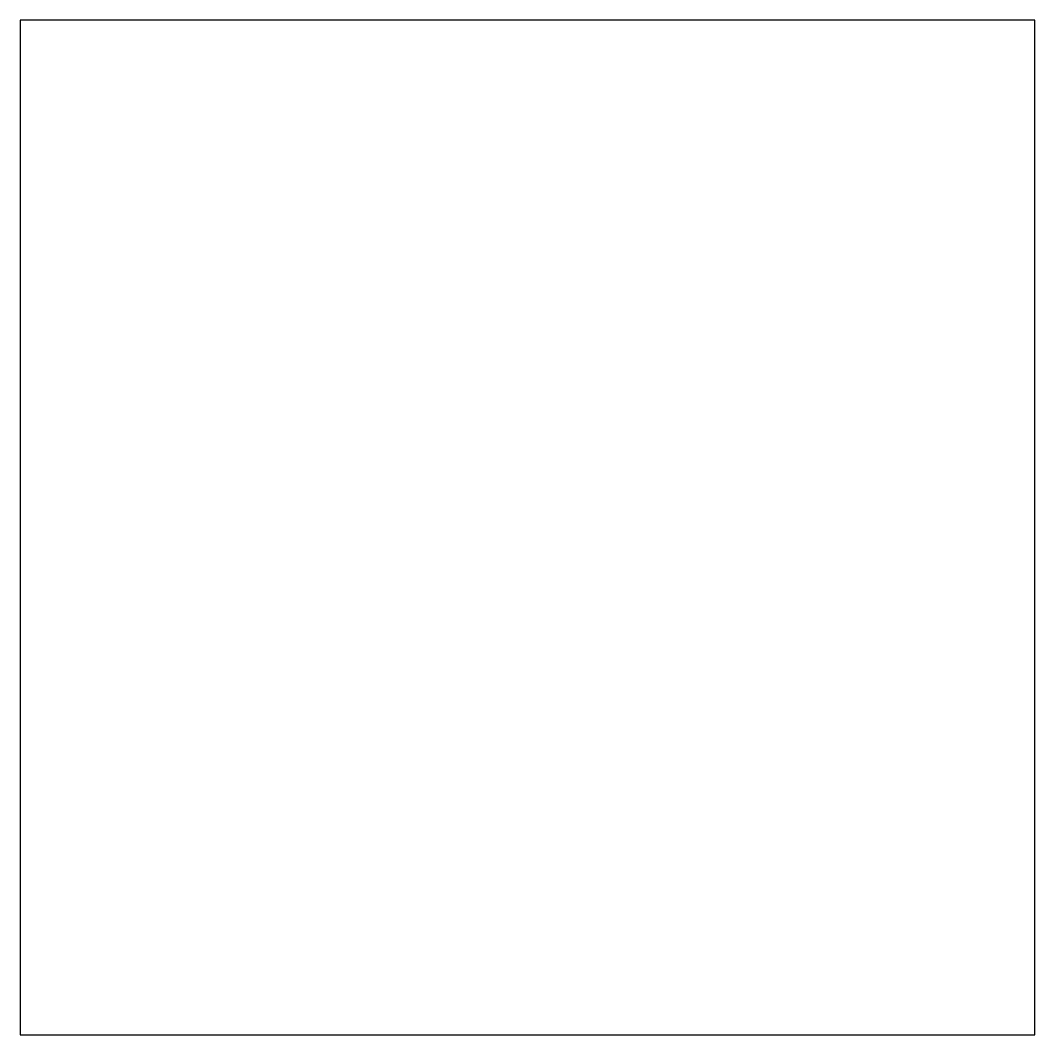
# Model space of a CAD drawing. Header units: inches. Extents: x 0.86 to 2.86, y 1.14 to 3.14.
import ezdxf

# ---------------------------------------------------------------- set-up
doc = ezdxf.new("R2010")
doc.units = ezdxf.units.IN
doc.header["$MEASUREMENT"] = 0
doc.layers.add('Default', color=18, linetype='Continuous', true_color=0x000000)

msp = doc.modelspace()

# ---------------------------------------------------------------- linework, layer by layer
at = {"layer": 'Default'}
msp.add_lwpolyline([(0.8641, 1.1385), (2.8641, 1.1385), (2.8641, 3.1385), (0.8641, 3.1385)], close=True, dxfattribs=at)

doc.saveas('drawing.dxf')
